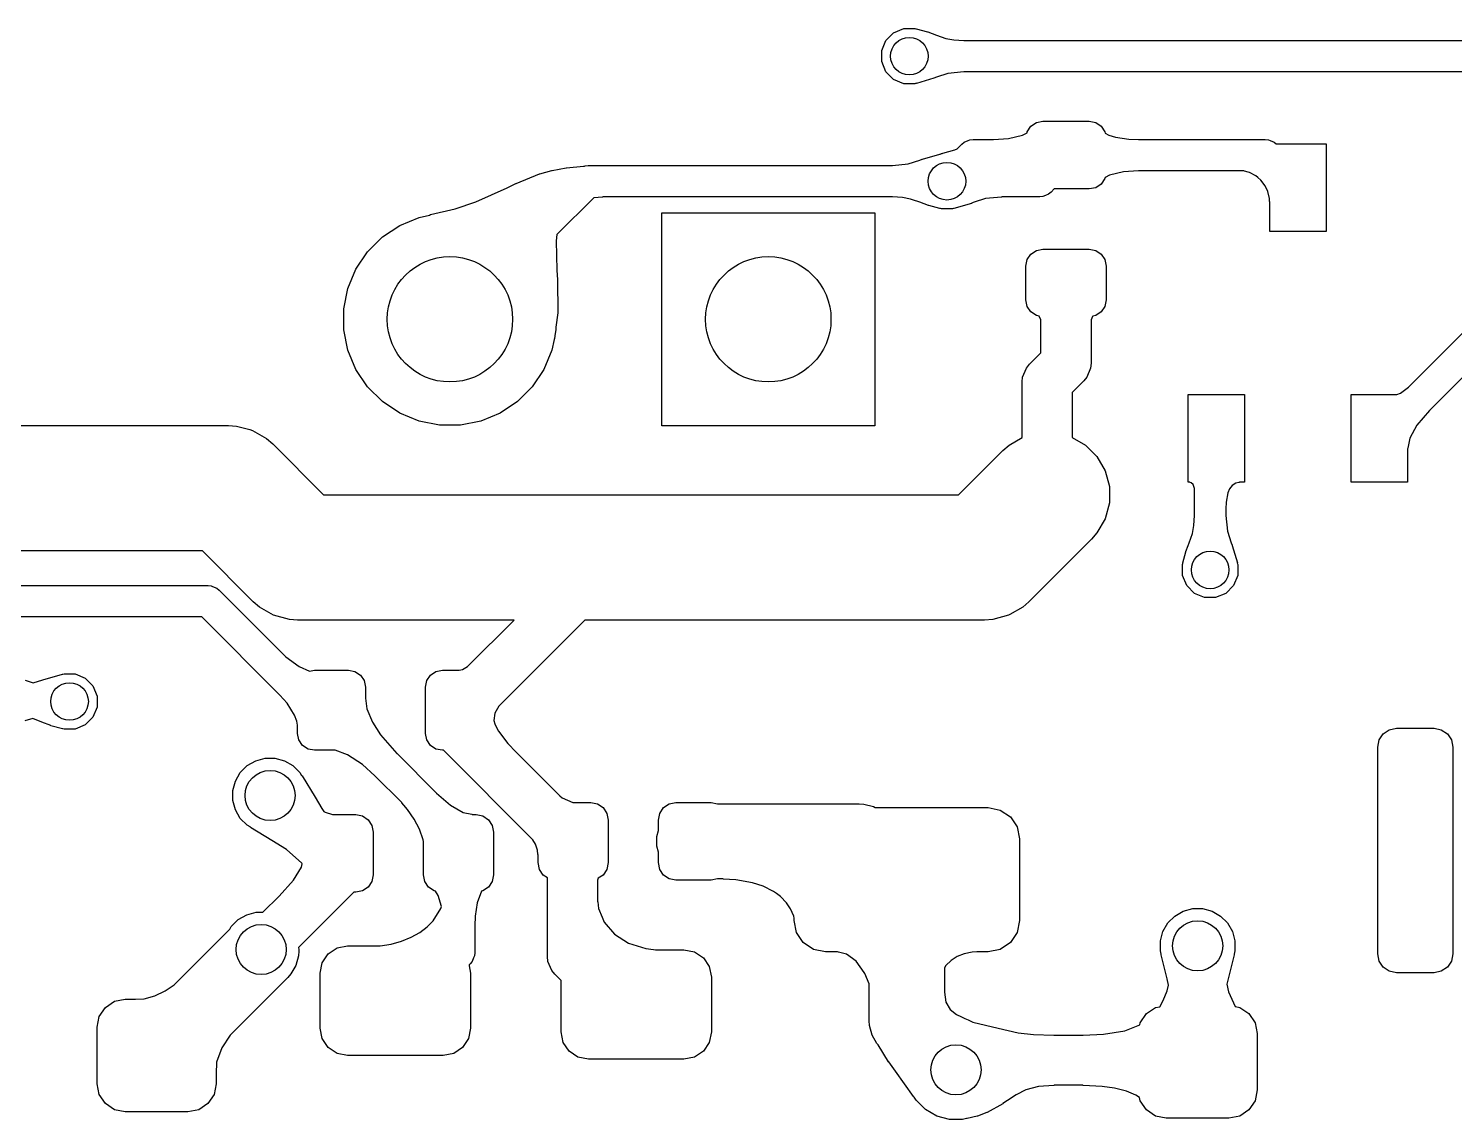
# Model space of a CAD drawing. Extents: x 89 to 178, y -115 to -57.
# Drawn here: x 147.17 to 158.55, y -95.99 to -87.28 of the extents above; entities that cross this region are included whole.
import ezdxf

# ---------------------------------------------------------------- set-up
doc = ezdxf.new("R2010")
doc.units = 0
doc.layers.add('BLACK', color=7, linetype='CONTINUOUS')

msp = doc.modelspace()

# ---------------------------------------------------------------- linework, layer by layer
at = {"layer": 'BLACK', "linetype": 'CONTINUOUS'}
for p, q in [((154.012919, -87.374997), (154.074997, -87.312919)), ((154.074997, -87.312919), (154.156105, -87.279323)), ((154.156105, -87.279323), (154.243895, -87.279323)), ((154.243895, -87.279323), (154.252325, -87.282815)), ((154.252325, -87.282815), (154.255238, -87.282249)), ((154.255238, -87.282249), (154.255791, -87.282375)), ((154.255791, -87.282375), (154.345672, -87.30544)), ((154.345672, -87.30544), (154.346805, -87.305795)), ((154.346805, -87.305795), (154.417303, -87.331993)), ((154.417303, -87.331993), (154.490248, -87.357943)), ((154.490248, -87.357943), (154.490252, -87.357943)), ((154.490252, -87.357943), (154.490253, -87.357944)), ((154.490253, -87.357944), (154.555291, -87.370367)), ((154.555291, -87.370367), (154.555293, -87.370367)), ((154.555293, -87.370367), (154.555298, -87.370368)), ((154.555298, -87.370368), (154.634576, -87.374431)), ((153.979323, -87.456105), (154.012919, -87.374997)), ((153.979323, -87.543895), (153.979323, -87.456105)), ((154.634576, -87.374431), (154.635772, -87.375)), ((154.635772, -87.375), (166.3, -87.375)), ((154.012919, -87.625003), (153.979323, -87.543895)), ((154.074997, -87.687081), (154.012919, -87.625003)), ((154.156105, -87.720677), (154.074997, -87.687081)), ((154.39573, -87.676532), (154.256093, -87.71713)), ((154.396789, -87.676168), (154.39573, -87.676532)), ((154.417293, -87.668009), (154.396789, -87.676168)), ((154.417336, -87.667993), (154.417293, -87.668009)), ((154.508366, -87.637534), (154.417336, -87.667993)), ((154.635041, -87.62597), (154.508366, -87.637534)), ((154.63711, -87.625), (154.635041, -87.62597)), ((166.248224, -87.625), (154.63711, -87.625)), ((154.243895, -87.720677), (154.156105, -87.720677)), ((154.253222, -87.716813), (154.243895, -87.720677)), ((154.256093, -87.71713), (154.253222, -87.716813)), ((155.169541, -88.059541), (155.213338, -88.030276)), ((155.213338, -88.030276), (155.265, -88.02)), ((155.265, -88.02), (155.635, -88.02)), ((155.635, -88.02), (155.686662, -88.030276)), ((155.686662, -88.030276), (155.730459, -88.059541)), ((154.670414, -88.172868), (154.683612, -88.167402)), ((154.683612, -88.167402), (154.683613, -88.167402)), ((154.683613, -88.167402), (154.707999, -88.165)), ((154.707999, -88.165), (154.869766, -88.165)), ((154.869766, -88.165), (154.871081, -88.164414)), ((154.871081, -88.164414), (154.991662, -88.158047)), ((154.991662, -88.158047), (155.104101, -88.131575)), ((155.104101, -88.131575), (155.138773, -88.110892)), ((155.138773, -88.110892), (155.140276, -88.103338)), ((155.140276, -88.103338), (155.169541, -88.059541)), ((155.730459, -88.059541), (155.759724, -88.103338)), ((155.759724, -88.103338), (155.761912, -88.11434)), ((155.761912, -88.11434), (155.791845, -88.129972)), ((155.791845, -88.129972), (155.843506, -88.146336)), ((155.843506, -88.146336), (155.950768, -88.162211)), ((155.950768, -88.162211), (156.028666, -88.164645)), ((156.028666, -88.164645), (156.029453, -88.165)), ((156.029453, -88.165), (157.04, -88.165)), ((157.04, -88.165), (157.064386, -88.167402)), ((157.064386, -88.167402), (157.064387, -88.167402)), ((157.064387, -88.167402), (157.077584, -88.172868)), ((154.304263, -88.321466), (154.443907, -88.280868)), ((154.443907, -88.280868), (154.446779, -88.281184)), ((154.446779, -88.281184), (154.456105, -88.277322)), ((154.456105, -88.277322), (154.462509, -88.277322)), ((154.462509, -88.277322), (154.466525, -88.274431)), ((154.466525, -88.274431), (154.563212, -88.247611)), ((154.563212, -88.247611), (154.581795, -88.239427)), ((154.581795, -88.239427), (154.619611, -88.201612)), ((154.619611, -88.201612), (154.638547, -88.186071)), ((154.638547, -88.186071), (154.638553, -88.186066)), ((154.638553, -88.186066), (154.670414, -88.172868)), ((157.077584, -88.172868), (157.109446, -88.186066)), ((157.109446, -88.186066), (157.109451, -88.186071)), ((157.109451, -88.186071), (157.126424, -88.2)), ((157.126424, -88.2), (157.525, -88.2)), ((157.525, -88.2), (157.525, -88.9)), ((151.349831, -88.412115), (151.462799, -88.391521)), ((151.462799, -88.391521), (151.463723, -88.391391)), ((151.463723, -88.391391), (151.599608, -88.377844)), ((151.599608, -88.377844), (151.600417, -88.377792)), ((151.600417, -88.377792), (151.607335, -88.377586)), ((151.607335, -88.377586), (151.612613, -88.375401)), ((151.612613, -88.375401), (151.612614, -88.375401)), ((151.612614, -88.375401), (151.637, -88.372999)), ((151.637, -88.372999), (154.062887, -88.372999)), ((154.062887, -88.372999), (154.064958, -88.372028)), ((154.064958, -88.372028), (154.191628, -88.360465)), ((154.191628, -88.360465), (154.282696, -88.329993)), ((154.282696, -88.329993), (154.303215, -88.321826)), ((154.303215, -88.321826), (154.304263, -88.321466)), ((151.062383, -88.515829), (151.249917, -88.439459)), ((151.249917, -88.439459), (151.251209, -88.439022)), ((151.251209, -88.439022), (151.348892, -88.412328)), ((151.348892, -88.412328), (151.349831, -88.412115)), ((155.759724, -88.476662), (155.730459, -88.520459)), ((155.761226, -88.469106), (155.759724, -88.476662)), ((155.7959, -88.448424), (155.761226, -88.469106)), ((155.908338, -88.421953), (155.7959, -88.448424)), ((156.028917, -88.415585), (155.908338, -88.421953)), ((156.03023, -88.415), (156.028917, -88.415585)), ((156.87, -88.415), (156.03023, -88.415)), ((156.873045, -88.41739), (156.87, -88.415)), ((156.904542, -88.426199), (156.873045, -88.41739)), ((156.913112, -88.428596), (156.904542, -88.426199)), ((156.913115, -88.428597), (156.913112, -88.428596)), ((156.964371, -88.45543), (156.913114, -88.428597)), ((156.913114, -88.428597), (156.913115, -88.428597)), ((156.9806, -88.469004), (156.964371, -88.45543)), ((157.004728, -88.489183), (156.9806, -88.469004)), ((157.038975, -88.534263), (157.004728, -88.489183)), ((158.21885, -90.104373), (159.861612, -88.461612)), ((150.740206, -88.662657), (150.992359, -88.54989)), ((150.992359, -88.54989), (151.061696, -88.516136)), ((151.061696, -88.516136), (151.062383, -88.515829)), ((155.266387, -88.620597), (155.242001, -88.622999)), ((155.266388, -88.620597), (155.266387, -88.620597)), ((155.286377, -88.612317), (155.266388, -88.620597)), ((155.311447, -88.601933), (155.286377, -88.612317)), ((155.311452, -88.601927), (155.311447, -88.601933)), ((155.330389, -88.586387), (155.311452, -88.601927)), ((155.356776, -88.56), (155.330389, -88.586387)), ((155.635, -88.56), (155.356776, -88.56)), ((155.686662, -88.549724), (155.635, -88.56)), ((155.730459, -88.520459), (155.686662, -88.549724)), ((157.038976, -88.534266), (157.038975, -88.534263)), ((157.038979, -88.534269), (157.038976, -88.534266)), ((157.03898, -88.534272), (157.038979, -88.534269)), ((157.038982, -88.534275), (157.03898, -88.534272)), ((157.060122, -88.580812), (157.038982, -88.534275)), ((157.060122, -88.580814), (157.060122, -88.580812)), ((157.060124, -88.580818), (157.060122, -88.580814)), ((157.072559, -88.636313), (157.060124, -88.580818)), ((150.380108, -88.763715), (150.575322, -88.717014)), ((150.575322, -88.717014), (150.740206, -88.662657)), ((151.681997, -88.629778), (151.387835, -88.92394)), ((151.75149, -88.623904), (151.681997, -88.629778)), ((151.753438, -88.622999), (151.75149, -88.623904)), ((154.06423, -88.622999), (151.753438, -88.622999)), ((154.065424, -88.623567), (154.06423, -88.622999)), ((154.144708, -88.627631), (154.065424, -88.623567)), ((154.209744, -88.640054), (154.144708, -88.627631)), ((154.209748, -88.640055), (154.209744, -88.640054)), ((154.209752, -88.640056), (154.209748, -88.640055)), ((154.225283, -88.64558), (154.209752, -88.640056)), ((154.282674, -88.665996), (154.225283, -88.64558)), ((154.353177, -88.692196), (154.282674, -88.665996)), ((154.354345, -88.692562), (154.353177, -88.692196)), ((154.444185, -88.715617), (154.354345, -88.692562)), ((154.444761, -88.715749), (154.444185, -88.715617)), ((154.447672, -88.715182), (154.444761, -88.715749)), ((154.456105, -88.718676), (154.447672, -88.715182)), ((154.543895, -88.718676), (154.456105, -88.718676)), ((154.553222, -88.714812), (154.543895, -88.718676)), ((154.556093, -88.715129), (154.553222, -88.714812)), ((154.69573, -88.674531), (154.556093, -88.715129)), ((154.696789, -88.674167), (154.69573, -88.674531)), ((154.717293, -88.666008), (154.696789, -88.674167)), ((154.717336, -88.665992), (154.717293, -88.666008)), ((154.808366, -88.635533), (154.717336, -88.665992)), ((154.935041, -88.623969), (154.808366, -88.635533)), ((154.93711, -88.622999), (154.935041, -88.623969)), ((155.242001, -88.622999), (154.93711, -88.622999)), ((157.073886, -88.658593), (157.072559, -88.636313)), ((157.075, -88.662378), (157.073886, -88.658593)), ((157.075, -88.9), (157.075, -88.662378)), ((160.001776, -88.675), (158.349939, -90.326836)), ((150.134313, -88.850366), (150.288258, -88.7866)), ((150.288258, -88.7866), (150.372873, -88.769768)), ((150.372873, -88.769768), (150.373111, -88.768583)), ((150.373111, -88.768583), (150.380108, -88.763715)), ((152.225, -90.449999), (152.225, -88.749999)), ((152.225, -88.749999), (153.925, -88.749999)), ((153.925, -88.749999), (153.925, -90.449999)), ((149.877941, -89.060765), (149.995766, -88.94294)), ((149.995766, -88.94294), (150.134313, -88.850366)), ((151.387835, -88.92394), (151.382961, -88.973693)), ((157.525, -88.9), (157.075, -88.9)), ((149.785367, -89.199312), (149.877941, -89.060765)), ((151.382961, -88.973693), (151.388926, -89.208594)), ((155.169541, -89.079541), (155.213338, -89.050276)), ((155.213338, -89.050276), (155.265, -89.04)), ((155.265, -89.04), (155.635, -89.04)), ((155.635, -89.04), (155.686662, -89.050276)), ((155.686662, -89.050276), (155.730459, -89.079541)), ((155.13, -89.175), (155.140276, -89.123338)), ((155.13, -89.445), (155.13, -89.175)), ((155.140276, -89.123338), (155.169541, -89.079541)), ((155.730459, -89.079541), (155.759724, -89.123338)), ((155.759724, -89.123338), (155.77, -89.175)), ((155.77, -89.175), (155.77, -89.445)), ((149.721601, -89.353257), (149.785367, -89.199312)), ((151.388926, -89.208594), (151.392796, -89.285813)), ((151.392796, -89.285813), (151.392811, -89.286319)), ((151.392811, -89.286319), (151.394598, -89.546578)), ((149.689093, -89.516684), (149.721601, -89.353257)), ((149.689093, -89.683314), (149.689093, -89.516684)), ((155.140276, -89.496662), (155.13, -89.445)), ((155.169541, -89.540459), (155.140276, -89.496662)), ((155.759724, -89.496662), (155.730459, -89.540459)), ((155.77, -89.445), (155.759724, -89.496662)), ((151.394516, -89.548037), (151.380907, -89.662694)), ((151.394598, -89.546578), (151.394516, -89.548037)), ((155.213338, -89.569724), (155.169541, -89.540459)), ((155.235112, -89.574055), (155.213338, -89.569724)), ((155.25, -89.603532), (155.235112, -89.574055)), ((155.25, -89.867158), (155.25, -89.603532)), ((155.661604, -89.576836), (155.65, -89.605258)), ((155.65, -89.605258), (155.65, -89.95)), ((155.661605, -89.576834), (155.661604, -89.576836)), ((155.66514, -89.574004), (155.661605, -89.576834)), ((155.686662, -89.569724), (155.66514, -89.574004)), ((155.730459, -89.540459), (155.686662, -89.569724)), ((149.721601, -89.846741), (149.689093, -89.683314)), ((151.370157, -89.753264), (151.365779, -89.761076)), ((151.374838, -89.713822), (151.370157, -89.753264)), ((151.380907, -89.683314), (151.374838, -89.713822)), ((151.380907, -89.662694), (151.380907, -89.683314)), ((149.785367, -90.000686), (149.721601, -89.846741)), ((151.348399, -89.846741), (151.284633, -90.000686)), ((151.365418, -89.761177), (151.348399, -89.846741)), ((151.365779, -89.761076), (151.365418, -89.761177)), ((155.158579, -89.958579), (155.25, -89.867158)), ((155.133706, -89.988886), (155.158579, -89.958579)), ((155.65, -89.95), (155.646157, -89.989018)), ((149.877941, -90.139233), (149.785367, -90.000686)), ((151.284633, -90.000686), (151.192059, -90.139233)), ((155.1, -90.1), (155.103843, -90.060982)), ((155.1, -90.543058), (155.1, -90.1)), ((155.103843, -90.060982), (155.133706, -89.988886)), ((155.591421, -90.091421), (155.5, -90.182842)), ((155.616294, -90.061114), (155.591421, -90.091421)), ((155.646157, -89.989018), (155.616294, -90.061114)), ((149.995766, -90.257058), (149.877941, -90.139233)), ((151.192059, -90.139233), (151.074234, -90.257058)), ((155.5, -90.182842), (155.5, -90.543059)), ((156.425, -90.9), (156.425, -90.2)), ((156.425, -90.2), (156.875, -90.2)), ((156.875, -90.2), (156.875, -90.9)), ((157.725, -90.9), (157.725, -90.2)), ((157.725, -90.2), (158.090465, -90.2)), ((158.090465, -90.2), (158.118725, -90.189159)), ((158.118725, -90.189159), (158.181182, -90.141287)), ((158.181182, -90.141287), (158.21885, -90.104373)), ((150.134313, -90.349632), (149.995766, -90.257058)), ((151.074234, -90.257058), (150.935687, -90.349632)), ((158.349939, -90.326836), (158.250042, -90.444265)), ((150.288258, -90.413398), (150.134313, -90.349632)), ((150.451685, -90.445906), (150.288258, -90.413398)), ((150.781742, -90.413398), (150.618315, -90.445906)), ((150.935687, -90.349632), (150.781742, -90.413398)), ((146.4, -90.448), (148.767489, -90.448)), ((148.767489, -90.448), (148.832737, -90.452277)), ((148.832737, -90.452277), (148.832752, -90.452277)), ((148.832752, -90.452277), (148.938282, -90.480554)), ((148.938282, -90.480554), (148.958831, -90.48606)), ((148.958831, -90.48606), (149.07187, -90.551323)), ((149.07187, -90.551323), (149.071885, -90.551338)), ((149.071885, -90.551338), (149.121042, -90.594447)), ((150.618315, -90.445906), (150.451685, -90.445906)), ((153.925, -90.449999), (152.225, -90.449999)), ((154.995619, -90.603324), (155.1, -90.543058)), ((155.5, -90.543059), (155.60438, -90.603324)), ((158.192983, -90.549297), (158.17769, -90.629148)), ((158.250042, -90.444265), (158.192983, -90.549296)), ((158.192983, -90.549296), (158.192983, -90.549297)), ((149.121042, -90.594447), (149.526594, -90.999999)), ((154.592895, -90.999999), (154.946446, -90.646447)), ((154.946446, -90.646447), (154.995619, -90.603324)), ((155.60438, -90.603324), (155.696676, -90.69562)), ((158.17769, -90.629148), (158.175, -90.633236)), ((158.175, -90.633236), (158.175, -90.9)), ((155.696676, -90.69562), (155.76194, -90.808659)), ((155.76194, -90.808659), (155.795723, -90.934737)), ((149.526594, -90.999999), (151.899999, -90.999999)), ((151.899999, -90.999999), (154.592895, -90.999999)), ((155.795723, -90.934737), (155.795723, -91.065263)), ((156.436532, -90.9), (156.425, -90.9)), ((156.44162, -90.903471), (156.436532, -90.9)), ((156.447622, -90.904725), (156.44162, -90.903471)), ((156.463744, -90.917797), (156.447622, -90.904725)), ((156.475, -90.94987), (156.463744, -90.917797)), ((156.475, -91.164226), (156.475, -90.94987)), ((156.739977, -90.986026), (156.726843, -91.059073)), ((156.754318, -90.952692), (156.739977, -90.986026)), ((156.775719, -90.925335), (156.754318, -90.952692)), ((156.805597, -90.906814), (156.775719, -90.925335)), ((156.805601, -90.906813), (156.805597, -90.906814)), ((156.829096, -90.902788), (156.805601, -90.906813)), ((156.83281, -90.901479), (156.829096, -90.902788)), ((156.833982, -90.9), (156.83281, -90.901479)), ((156.875, -90.9), (156.833982, -90.9)), ((158.175, -90.9), (157.725, -90.9)), ((155.795723, -91.065263), (155.76194, -91.191342)), ((156.725232, -91.113645), (156.725, -91.114161)), ((156.725, -91.114161), (156.725, -91.162887)), ((156.726843, -91.059076), (156.725232, -91.113645)), ((156.726843, -91.059073), (156.726843, -91.059076)), ((155.76194, -91.191342), (155.696676, -91.304381)), ((156.470368, -91.244702), (156.474431, -91.165423)), ((156.474431, -91.165423), (156.475, -91.164226)), ((156.725, -91.162887), (156.725971, -91.164959)), ((156.725971, -91.164959), (156.737534, -91.291632)), ((155.696676, -91.304381), (155.653553, -91.353554)), ((156.431994, -91.382696), (156.457943, -91.309751)), ((156.457943, -91.309751), (156.470368, -91.244702)), ((156.737534, -91.291632), (156.767993, -91.382662)), ((148.560383, -91.448), (146.4, -91.448)), ((148.965936, -91.853553), (148.560383, -91.448)), ((155.653553, -91.353554), (155.153554, -91.853552)), ((156.382373, -91.544215), (156.405437, -91.454337)), ((156.405437, -91.454337), (156.405802, -91.453176)), ((156.405802, -91.453176), (156.423977, -91.404268)), ((156.423977, -91.404268), (156.431994, -91.382696)), ((156.767993, -91.382662), (156.768004, -91.382691)), ((156.768004, -91.382691), (156.776168, -91.403208)), ((156.776168, -91.403208), (156.776532, -91.404268)), ((156.776532, -91.404268), (156.81713, -91.543906)), ((156.379323, -91.556105), (156.382815, -91.547673)), ((156.379323, -91.643895), (156.379323, -91.556105)), ((156.382249, -91.544761), (156.382373, -91.544215)), ((156.382815, -91.547673), (156.382249, -91.544761)), ((156.81713, -91.543906), (156.816813, -91.546777)), ((156.816813, -91.546777), (156.820677, -91.556105)), ((156.820677, -91.556105), (156.820677, -91.643895)), ((156.412919, -91.725003), (156.379323, -91.643895)), ((156.820677, -91.643895), (156.787081, -91.725003)), ((146.385772, -91.725), (148.606, -91.725)), ((148.606, -91.725), (148.630386, -91.727402)), ((148.630386, -91.727402), (148.630387, -91.727402)), ((148.630387, -91.727402), (148.641347, -91.731942)), ((148.641347, -91.731942), (148.675446, -91.746066)), ((148.675446, -91.746066), (148.675451, -91.746071)), ((148.675451, -91.746071), (148.694388, -91.761612)), ((148.694388, -91.761612), (149.225361, -92.292584)), ((156.474997, -91.787081), (156.412919, -91.725003)), ((156.556105, -91.820677), (156.474997, -91.787081)), ((156.725003, -91.787081), (156.643895, -91.820677)), ((156.787081, -91.725003), (156.725003, -91.787081)), ((149.015092, -91.896661), (148.965936, -91.853553)), ((149.015108, -91.896677), (149.015092, -91.896661)), ((149.128145, -91.961939), (149.015108, -91.896677)), ((155.104382, -91.896676), (155.002863, -91.955288)), ((155.104397, -91.89666), (155.104382, -91.896676)), ((155.153554, -91.853552), (155.104397, -91.89666)), ((156.643895, -91.820677), (156.556105, -91.820677)), ((148.554224, -91.975), (146.38711, -91.975)), ((149.178087, -92.598864), (148.554224, -91.975)), ((149.128147, -91.96194), (149.128145, -91.961939)), ((149.254226, -91.995723), (149.128147, -91.96194)), ((149.254241, -91.995723), (149.254226, -91.995723)), ((149.319489, -92), (149.254241, -91.995723)), ((151.046658, -91.999999), (149.319489, -92)), ((150.675299, -92.371358), (151.046658, -91.999999)), ((151.612342, -91.999999), (150.92613, -92.686211)), ((151.899999, -91.999999), (151.612342, -91.999999)), ((154.800001, -91.999999), (151.899999, -91.999999)), ((154.865249, -91.995722), (154.800001, -91.999999)), ((154.865264, -91.995722), (154.865249, -91.995722)), ((154.991343, -91.961939), (154.865264, -91.995722)), ((155.002863, -91.955288), (154.991343, -91.961939)), ((149.225361, -92.292584), (149.225741, -92.292739)), ((149.225741, -92.292739), (149.226429, -92.293408)), ((149.226429, -92.293408), (149.330752, -92.371642)), ((149.330752, -92.371642), (149.414497, -92.407556)), ((150.636111, -92.393818), (150.675299, -92.371358)), ((147.145531, -92.479342), (147.210583, -92.500539)), ((147.210583, -92.500539), (147.286944, -92.477453)), ((147.286944, -92.477453), (147.443957, -92.432779)), ((147.443957, -92.432779), (147.446928, -92.433123)), ((147.446928, -92.433123), (147.456105, -92.429323)), ((147.456105, -92.429323), (147.543895, -92.429323)), ((147.543895, -92.429323), (147.625003, -92.462919)), ((147.625003, -92.462919), (147.687081, -92.524997)), ((149.414497, -92.407556), (149.455, -92.3995)), ((149.455, -92.3995), (149.725, -92.3995)), ((149.725, -92.3995), (149.776662, -92.409776)), ((149.776662, -92.409776), (149.820459, -92.439041)), ((149.820459, -92.439041), (149.849724, -92.482838)), ((149.849724, -92.482838), (149.86, -92.5345)), ((150.34, -92.5345), (150.350276, -92.482838)), ((150.350276, -92.482838), (150.379541, -92.439041)), ((150.379541, -92.439041), (150.423338, -92.409776)), ((150.423338, -92.409776), (150.475, -92.3995)), ((150.475, -92.3995), (150.608868, -92.3995)), ((150.608868, -92.3995), (150.636111, -92.393818)), ((147.687081, -92.524997), (147.720677, -92.606105)), ((149.236008, -92.664497), (149.178087, -92.598864)), ((149.86, -92.5345), (149.86, -92.618899)), ((150.34, -92.9045), (150.34, -92.5345)), ((147.720677, -92.693895), (147.687081, -92.775003)), ((147.720677, -92.606105), (147.720677, -92.693895)), ((149.295965, -92.759048), (149.236008, -92.664497)), ((149.86, -92.618899), (149.860994, -92.6199)), ((149.860994, -92.6199), (149.861792, -92.622984)), ((149.861792, -92.622984), (149.871687, -92.707596)), ((149.871687, -92.707596), (149.916599, -92.81606)), ((150.92613, -92.686211), (150.893542, -92.743981)), ((147.207783, -92.786038), (147.143797, -92.805502)), ((147.27945, -92.813576), (147.207783, -92.786038)), ((147.350726, -92.84246), (147.27945, -92.813576)), ((147.687081, -92.775003), (147.625003, -92.837081)), ((149.313611, -92.807003), (149.295965, -92.759048)), ((149.313611, -92.807005), (149.313611, -92.807003)), ((149.317823, -92.838293), (149.313611, -92.807005)), ((149.916599, -92.81606), (149.916601, -92.816064)), ((149.916601, -92.816064), (149.916603, -92.816068)), ((149.916603, -92.816068), (149.916606, -92.816072)), ((149.916606, -92.816072), (149.981985, -92.91657)), ((150.893542, -92.743981), (150.884439, -92.802695)), ((150.884439, -92.802695), (150.892627, -92.829416)), ((150.892627, -92.829416), (150.907144, -92.858039)), ((147.352103, -92.842921), (147.350726, -92.84246)), ((147.4441, -92.867473), (147.352103, -92.842921)), ((147.444785, -92.867634), (147.4441, -92.867473)), ((147.447489, -92.867108), (147.444785, -92.867634)), ((147.456105, -92.870677), (147.447489, -92.867108)), ((147.543895, -92.870677), (147.456105, -92.870677)), ((147.625003, -92.837081), (147.543895, -92.870677)), ((149.318936, -92.84193), (149.317823, -92.838293)), ((149.32, -92.842858), (149.318936, -92.84193)), ((149.32, -92.9045), (149.32, -92.842858)), ((149.330276, -92.956162), (149.32, -92.9045)), ((149.981985, -92.91657), (150.112509, -93.064274)), ((150.350276, -92.956162), (150.34, -92.9045)), ((150.907144, -92.858039), (150.92125, -92.88585)), ((150.92125, -92.88585), (150.921252, -92.885852)), ((150.921252, -92.885852), (150.996077, -92.985276)), ((157.947918, -92.956597), (157.980434, -92.907934)), ((157.980434, -92.907934), (158.029097, -92.875418)), ((158.029097, -92.875418), (158.0865, -92.864)), ((158.0865, -92.864), (158.3865, -92.864)), ((158.3865, -92.864), (158.443903, -92.875418)), ((158.443903, -92.875418), (158.492566, -92.907934)), ((158.492566, -92.907934), (158.525082, -92.956597)), ((149.359541, -92.999959), (149.330276, -92.956162)), ((149.403338, -93.029224), (149.359541, -92.999959)), ((149.455, -93.0395), (149.403338, -93.029224)), ((149.618257, -93.0395), (149.455, -93.0395)), ((149.717627, -93.074482), (149.618257, -93.0395)), ((150.379541, -92.999959), (150.350276, -92.956162)), ((150.423338, -93.029224), (150.379541, -92.999959)), ((150.475, -93.0395), (150.423338, -93.029224)), ((150.482658, -93.0395), (150.475, -93.0395)), ((151.196825, -93.753668), (150.482658, -93.0395)), ((150.996077, -92.985276), (150.996081, -92.98528)), ((150.996081, -92.98528), (151.063536, -93.054694)), ((151.063536, -93.054694), (151.412203, -93.403361)), ((157.9365, -93.014), (157.947918, -92.956597)), ((157.9365, -94.664), (157.9365, -93.014)), ((158.525082, -92.956597), (158.5365, -93.014)), ((158.5365, -93.014), (158.5365, -94.664)), ((148.861994, -93.217372), (148.917372, -93.161994)), ((148.917372, -93.161994), (148.985195, -93.122836)), ((148.985195, -93.122836), (149.060842, -93.102567)), ((149.060842, -93.102567), (149.139158, -93.102567)), ((149.139158, -93.102567), (149.214805, -93.122836)), ((149.214805, -93.122836), (149.282628, -93.161994)), ((149.282628, -93.161994), (149.338006, -93.217372)), ((149.717629, -93.074483), (149.717627, -93.074482)), ((149.836384, -93.152836), (149.717629, -93.074483)), ((149.934764, -93.241828), (149.836384, -93.152836)), ((150.112509, -93.064274), (150.113011, -93.065734)), ((150.113011, -93.065734), (150.428007, -93.380731)), ((148.802567, -93.360842), (148.822836, -93.285195)), ((148.822836, -93.285195), (148.861994, -93.217372)), ((149.338006, -93.217372), (149.351416, -93.240599)), ((149.351416, -93.240599), (149.3555, -93.243348)), ((149.3555, -93.243348), (149.355757, -93.243752)), ((149.355757, -93.243752), (149.458924, -93.413996)), ((149.936044, -93.242321), (149.934764, -93.241828)), ((150.149937, -93.456214), (149.936044, -93.242321)), ((148.802567, -93.439158), (148.802567, -93.360842)), ((150.428007, -93.380731), (150.539102, -93.478086)), ((148.822836, -93.514805), (148.802567, -93.439158)), ((149.458924, -93.413996), (149.511608, -93.503179)), ((149.511608, -93.503179), (149.529392, -93.526766)), ((150.150464, -93.457771), (150.149937, -93.456214)), ((150.168235, -93.478086), (150.150464, -93.457771)), ((150.196708, -93.510634), (150.168235, -93.478086)), ((150.250466, -93.589657), (150.196708, -93.510634)), ((150.539102, -93.478086), (150.6403, -93.536244)), ((151.412203, -93.403361), (151.429416, -93.417717)), ((151.429416, -93.417717), (151.515176, -93.455311)), ((151.515176, -93.455311), (151.582497, -93.455875)), ((151.582497, -93.455875), (151.582792, -93.456)), ((151.582792, -93.456), (151.658, -93.456)), ((151.658, -93.456), (151.711576, -93.466657)), ((151.711576, -93.466657), (151.756995, -93.497005)), ((151.756995, -93.497005), (151.787343, -93.542424)), ((152.208657, -93.542424), (152.239005, -93.497005)), ((152.239005, -93.497005), (152.284424, -93.466657)), ((152.284424, -93.466657), (152.338, -93.456)), ((152.338, -93.456), (152.618, -93.456)), ((152.618, -93.456), (152.668273, -93.466)), ((152.668273, -93.466), (153.799, -93.466)), ((153.799, -93.466), (153.838158, -93.468567)), ((153.838158, -93.468567), (153.913805, -93.488836)), ((153.913805, -93.488836), (153.927945, -93.497)), ((153.927945, -93.497), (154.83, -93.497)), ((154.83, -93.497), (154.925671, -93.51603)), ((148.861994, -93.582628), (148.822836, -93.514805)), ((148.917372, -93.638006), (148.861994, -93.582628)), ((149.529392, -93.526766), (149.539364, -93.533918)), ((149.539364, -93.533918), (149.596807, -93.5525)), ((149.596807, -93.5525), (149.783, -93.5525)), ((149.783, -93.5525), (149.836576, -93.563157)), ((149.836576, -93.563157), (149.881995, -93.593505)), ((149.881995, -93.593505), (149.912343, -93.638924)), ((150.290988, -93.668792), (150.250466, -93.589657)), ((150.6403, -93.536244), (150.708384, -93.549798)), ((150.708384, -93.549798), (150.712427, -93.5525)), ((150.712427, -93.5525), (150.743, -93.5525)), ((150.743, -93.5525), (150.796576, -93.563157)), ((150.796576, -93.563157), (150.841995, -93.593505)), ((150.841995, -93.593505), (150.872343, -93.638924)), ((151.787343, -93.542424), (151.798, -93.596)), ((151.798, -93.596), (151.798, -93.936)), ((152.198, -93.596), (152.208657, -93.542424)), ((152.198, -93.68044), (152.198, -93.596)), ((154.925671, -93.51603), (155.006777, -93.570223)), ((155.006777, -93.570223), (155.06097, -93.651329)), ((148.94054, -93.651382), (148.917372, -93.638006)), ((148.943752, -93.655757), (148.94054, -93.651382)), ((149.11396, -93.758901), (148.943752, -93.655757)), ((149.912343, -93.638924), (149.923, -93.6925)), ((149.923, -93.6925), (149.923, -94.0325)), ((150.320694, -93.755038), (150.290988, -93.668792)), ((150.872343, -93.638924), (150.883, -93.6925)), ((150.883, -93.6925), (150.883, -94.0325)), ((152.185567, -93.726842), (152.198, -93.68044)), ((152.185567, -93.805158), (152.185567, -93.726842)), ((155.06097, -93.651329), (155.08, -93.747)), ((149.11396, -93.758902), (149.11396, -93.758901)), ((149.113996, -93.758924), (149.11396, -93.758902)), ((149.231506, -93.83128), (149.113996, -93.758924)), ((149.23151, -93.831284), (149.231506, -93.83128)), ((149.231513, -93.831286), (149.23151, -93.831284)), ((149.353652, -93.939383), (149.231513, -93.831286)), ((150.323, -93.768143), (150.320694, -93.755038)), ((150.323, -94.0325), (150.323, -93.768143)), ((151.218521, -93.787615), (151.196825, -93.753668)), ((151.234123, -93.836172), (151.218521, -93.787615)), ((151.236753, -93.870528), (151.234123, -93.836172)), ((152.198, -93.851559), (152.185567, -93.805158)), ((152.198, -93.936), (152.198, -93.851559)), ((155.08, -93.747), (155.08, -94.397)), ((149.350147, -93.971321), (149.356349, -93.946481)), ((149.356349, -93.946481), (149.353652, -93.939383)), ((151.237661, -93.874234), (151.236753, -93.870528)), ((151.238, -93.874565), (151.237661, -93.874234)), ((151.238, -93.936), (151.238, -93.874565)), ((151.248657, -93.989576), (151.238, -93.936)), ((151.798, -93.936), (151.787343, -93.989576)), ((152.208657, -93.989576), (152.198, -93.936)), ((149.171232, -94.203425), (149.287446, -94.076505)), ((149.287446, -94.076505), (149.350147, -93.971321)), ((149.923, -94.0325), (149.912343, -94.086076)), ((150.333657, -94.086076), (150.323, -94.0325)), ((150.883, -94.0325), (150.872343, -94.086076)), ((151.279005, -94.034995), (151.248657, -93.989576)), ((151.313, -94.057709), (151.279005, -94.034995)), ((151.313, -94.685), (151.313, -94.057709)), ((151.718468, -94.060737), (151.713, -94.076664)), ((151.713, -94.076664), (151.713, -94.24618)), ((151.756995, -94.034995), (151.718468, -94.060737)), ((151.787343, -93.989576), (151.756995, -94.034995)), ((152.239005, -94.034995), (152.208657, -93.989576)), ((152.284424, -94.065343), (152.239005, -94.034995)), ((152.338, -94.076), (152.284424, -94.065343)), ((152.618, -94.076), (152.338, -94.076)), ((152.668273, -94.066), (152.618, -94.076)), ((152.714742, -94.066), (152.668273, -94.066)), ((152.716038, -94.066625), (152.714742, -94.066)), ((152.816069, -94.072298), (152.716038, -94.066625)), ((152.816077, -94.072299), (152.816069, -94.072298)), ((152.948222, -94.09639), (152.816077, -94.072299)), ((149.767842, -94.1725), (149.327693, -94.612648)), ((149.783, -94.1725), (149.767842, -94.1725)), ((149.836576, -94.161843), (149.783, -94.1725)), ((149.881995, -94.131495), (149.836576, -94.161843)), ((149.912343, -94.086076), (149.881995, -94.131495)), ((150.364005, -94.131495), (150.333657, -94.086076)), ((150.409424, -94.161843), (150.364005, -94.131495)), ((150.42102, -94.164149), (150.409424, -94.161843)), ((150.442072, -94.196961), (150.42102, -94.164149)), ((150.466472, -94.286644), (150.442072, -94.196961)), ((150.786295, -94.163887), (150.751202, -94.256718)), ((150.796576, -94.161843), (150.786295, -94.163887)), ((150.841995, -94.131495), (150.796576, -94.161843)), ((150.872343, -94.086076), (150.841995, -94.131495)), ((152.948231, -94.096393), (152.948222, -94.09639)), ((153.034798, -94.124757), (152.948231, -94.096393)), ((153.0348, -94.124758), (153.034798, -94.124757)), ((153.116788, -94.165655), (153.0348, -94.124758)), ((153.11679, -94.165656), (153.116788, -94.165655)), ((153.116793, -94.165658), (153.11679, -94.165656)), ((153.140905, -94.183152), (153.116793, -94.165658)), ((153.172545, -94.206107), (153.140905, -94.183152)), ((149.04334, -94.331318), (149.171232, -94.203425)), ((150.401277, -94.399917), (150.463546, -94.300585)), ((150.463546, -94.300585), (150.466472, -94.286644)), ((150.751199, -94.25673), (150.735901, -94.363772)), ((150.7512, -94.256724), (150.751199, -94.256728)), ((150.751199, -94.256728), (150.751199, -94.25673)), ((150.751202, -94.256718), (150.7512, -94.256724)), ((151.713, -94.24618), (151.714233, -94.248719)), ((151.714233, -94.248719), (151.720568, -94.301698)), ((151.720568, -94.301698), (151.749323, -94.370061)), ((153.172547, -94.206109), (153.172545, -94.206107)), ((153.172548, -94.20611), (153.172547, -94.206109)), ((153.220511, -94.255757), (153.172548, -94.20611)), ((153.220513, -94.25576), (153.220511, -94.255757)), ((153.220514, -94.255761), (153.220513, -94.25576)), ((153.253224, -94.305339), (153.220514, -94.255761)), ((153.277511, -94.362589), (153.253224, -94.305339)), ((156.385195, -94.322836), (156.460842, -94.302567)), ((156.460842, -94.302567), (156.539158, -94.302567)), ((156.539158, -94.302567), (156.614805, -94.322836)), ((148.790743, -94.446123), (148.846121, -94.390745)), ((148.846121, -94.390745), (148.913944, -94.351587)), ((148.913944, -94.351587), (148.989591, -94.331318)), ((148.989591, -94.331318), (149.04334, -94.331318)), ((150.352741, -94.448554), (150.401277, -94.399917)), ((150.7359, -94.363786), (150.73337, -94.441182)), ((150.735901, -94.363772), (150.7359, -94.363786)), ((151.749323, -94.370061), (151.76637, -94.410589)), ((151.76637, -94.410589), (151.848083, -94.506389)), ((153.28, -94.378107), (153.277511, -94.362589)), ((153.28, -94.397), (153.28, -94.378107)), ((153.29903, -94.492671), (153.28, -94.397)), ((155.08, -94.397), (155.06097, -94.492671)), ((156.222836, -94.485195), (156.261994, -94.417372)), ((156.261994, -94.417372), (156.317372, -94.361994)), ((156.317372, -94.361994), (156.385195, -94.322836)), ((156.614805, -94.322836), (156.682628, -94.361994)), ((156.682628, -94.361994), (156.738006, -94.417372)), ((156.738006, -94.417372), (156.777164, -94.485195)), ((148.334902, -94.910833), (148.778626, -94.467109)), ((148.778626, -94.467109), (148.790743, -94.446123)), ((150.148788, -94.56308), (150.225899, -94.531552)), ((150.225899, -94.531552), (150.29409, -94.492899)), ((150.29409, -94.492899), (150.352741, -94.448554)), ((150.73337, -94.441182), (150.733, -94.441998)), ((150.733, -94.441998), (150.733, -94.6545)), ((151.848083, -94.506389), (151.959769, -94.578785)), ((153.353223, -94.573777), (153.29903, -94.492671)), ((155.06097, -94.492671), (155.006777, -94.573777)), ((156.202567, -94.560842), (156.222836, -94.485195)), ((156.777164, -94.485195), (156.797433, -94.560842)), ((149.328749, -94.641251), (149.326182, -94.680409)), ((149.327693, -94.612648), (149.328749, -94.628751)), ((149.328749, -94.628751), (149.328749, -94.641251)), ((149.56407, -94.66407), (149.635038, -94.616651)), ((149.635038, -94.616651), (149.71875, -94.6)), ((149.71875, -94.6), (149.874107, -94.6)), ((149.874107, -94.6), (149.874999, -94.599762)), ((149.874999, -94.599762), (149.977104, -94.598528)), ((149.977104, -94.598528), (150.066544, -94.58541)), ((150.066544, -94.58541), (150.148788, -94.56308)), ((151.959769, -94.578785), (152.098859, -94.62197)), ((152.098859, -94.62197), (152.158277, -94.628669)), ((152.158277, -94.628669), (152.17451, -94.6305)), ((152.17451, -94.6305), (152.40225, -94.6305)), ((152.40225, -94.6305), (152.485962, -94.647151)), ((152.485962, -94.647151), (152.55693, -94.69457)), ((153.434329, -94.62797), (153.353223, -94.573777)), ((153.53, -94.647), (153.434329, -94.62797)), ((153.627603, -94.647), (153.53, -94.647)), ((153.634119, -94.65155), (153.627603, -94.647)), ((153.698898, -94.665827), (153.634119, -94.65155)), ((154.700448, -94.650904), (154.637001, -94.664274)), ((154.737465, -94.648616), (154.700448, -94.650904)), ((154.741013, -94.647), (154.737465, -94.648616)), ((154.83, -94.647), (154.741013, -94.647)), ((154.925671, -94.62797), (154.83, -94.647)), ((155.006777, -94.573777), (154.925671, -94.62797)), ((156.202567, -94.639158), (156.202567, -94.560842)), ((156.20949, -94.664998), (156.202567, -94.639158)), ((156.797433, -94.639158), (156.790491, -94.665066)), ((156.797433, -94.560842), (156.797433, -94.639158)), ((149.305913, -94.756056), (149.266755, -94.823879)), ((149.326182, -94.680409), (149.305913, -94.756056)), ((149.5, -94.81875), (149.516651, -94.735038)), ((149.516651, -94.735038), (149.56407, -94.66407)), ((150.688646, -94.75063), (150.688241, -94.759634)), ((150.688241, -94.759634), (150.7, -94.81875)), ((150.696388, -94.742889), (150.688646, -94.75063)), ((150.711933, -94.723947), (150.696388, -94.742889)), ((150.711934, -94.723946), (150.711933, -94.723947)), ((150.724112, -94.694545), (150.711934, -94.723946)), ((150.730598, -94.678887), (150.724112, -94.694545)), ((150.733, -94.6545), (150.730598, -94.678886)), ((150.730598, -94.678886), (150.730598, -94.678887)), ((151.316843, -94.724018), (151.313, -94.685)), ((151.346706, -94.796114), (151.316843, -94.724018)), ((152.55693, -94.69457), (152.604349, -94.765538)), ((152.604349, -94.765538), (152.621, -94.84925)), ((153.775044, -94.721722), (153.698898, -94.665827)), ((153.838744, -94.811508), (153.775044, -94.721722)), ((154.49214, -94.756959), (154.48, -94.774652)), ((154.53248, -94.718079), (154.49214, -94.756959)), ((154.582914, -94.685818), (154.53248, -94.718079)), ((154.582918, -94.685816), (154.582914, -94.685818)), ((154.637001, -94.664274), (154.582918, -94.685816)), ((156.208668, -94.670364), (156.20949, -94.664998)), ((156.256099, -94.863696), (156.208668, -94.670364)), ((156.791331, -94.670365), (156.743914, -94.863637)), ((156.790491, -94.665066), (156.791436, -94.669897)), ((156.791436, -94.669897), (156.791331, -94.670365)), ((157.947918, -94.721403), (157.9365, -94.664)), ((157.980434, -94.770066), (157.947918, -94.721403)), ((158.525082, -94.721403), (158.492566, -94.770066)), ((158.5365, -94.664), (158.525082, -94.721403)), ((149.240881, -94.853383), (148.781611, -95.312652)), ((149.266755, -94.823879), (149.240881, -94.853383)), ((149.5, -95.25625), (149.5, -94.81875)), ((150.7, -94.81875), (150.7, -95.25625)), ((151.371579, -94.826421), (151.346706, -94.796114)), ((151.421, -94.875842), (151.371579, -94.826421)), ((151.421, -95.28675), (151.421, -94.875842)), ((152.621, -94.84925), (152.621, -95.28675)), ((153.84596, -94.821679), (153.838744, -94.811508)), ((153.88, -94.904097), (153.84596, -94.821679)), ((154.48, -94.774652), (154.48, -94.966643)), ((156.267711, -94.912523), (156.256099, -94.863696)), ((156.743882, -94.863764), (156.733012, -94.90601)), ((156.743914, -94.863637), (156.743882, -94.863764)), ((158.029097, -94.802582), (157.980434, -94.770066)), ((158.0865, -94.814), (158.029097, -94.802582)), ((158.3865, -94.814), (158.0865, -94.814)), ((158.443903, -94.802582), (158.3865, -94.814)), ((158.492566, -94.770066), (158.443903, -94.802582)), ((148.181303, -94.999033), (148.262771, -94.959402)), ((148.262771, -94.959402), (148.334902, -94.910833)), ((153.88, -95.197), (153.88, -94.904097)), ((154.48, -94.966643), (154.481296, -94.969288)), ((154.481296, -94.969288), (154.491577, -95.050446)), ((156.226116, -95.036994), (156.255901, -94.960125)), ((156.255901, -94.960125), (156.267711, -94.912523)), ((156.733012, -94.90601), (156.746116, -94.966468)), ((156.746116, -94.966468), (156.798954, -95.082622)), ((147.737127, -95.163896), (147.785901, -95.090901)), ((147.785901, -95.090901), (147.858896, -95.042127)), ((147.858896, -95.042127), (147.945, -95.025)), ((147.945, -95.025), (148.022941, -95.025)), ((148.022941, -95.025), (148.025474, -95.024456)), ((148.025474, -95.024456), (148.096453, -95.022168)), ((148.096453, -95.022168), (148.181303, -94.999033)), ((154.491577, -95.050446), (154.491577, -95.050447)), ((154.491577, -95.050447), (154.491578, -95.050448)), ((154.491578, -95.050448), (154.524476, -95.108915)), ((156.090901, -95.140901), (156.163896, -95.092127)), ((156.163896, -95.092127), (156.197265, -95.085489)), ((156.197265, -95.085489), (156.226116, -95.036994)), ((156.798954, -95.082622), (156.80121, -95.085186)), ((156.80121, -95.085186), (156.836104, -95.092127)), ((156.836104, -95.092127), (156.909099, -95.140901)), ((147.72, -95.25), (147.737127, -95.163896)), ((153.882567, -95.236158), (153.88, -95.197)), ((154.524476, -95.108915), (154.575943, -95.147299)), ((154.575943, -95.147299), (154.61603, -95.16585)), ((154.61603, -95.16585), (154.643222, -95.178435)), ((154.643222, -95.178435), (154.669082, -95.189598)), ((154.669082, -95.189598), (154.669958, -95.19002)), ((154.669958, -95.19002), (154.707579, -95.210119)), ((154.707579, -95.210119), (154.908423, -95.257008)), ((156.038792, -95.230659), (156.042127, -95.213896)), ((156.042127, -95.213896), (156.090901, -95.140901)), ((156.909099, -95.140901), (156.957873, -95.213896)), ((156.957873, -95.213896), (156.975, -95.3)), ((147.72, -95.7), (147.72, -95.25)), ((148.781611, -95.312652), (148.71384, -95.413962)), ((149.516651, -95.339962), (149.5, -95.25625)), ((150.7, -95.25625), (150.683349, -95.339962)), ((151.437651, -95.370462), (151.421, -95.28675)), ((152.621, -95.28675), (152.604349, -95.370462)), ((153.902836, -95.311805), (153.882567, -95.236158)), ((153.941994, -95.379628), (153.902836, -95.311805)), ((154.908423, -95.257008), (155.067815, -95.293625)), ((155.067815, -95.293625), (155.191114, -95.307641)), ((155.191114, -95.307641), (155.352944, -95.312181)), ((155.352944, -95.312181), (155.353657, -95.3125)), ((155.353657, -95.3125), (155.5852, -95.3125)), ((155.5852, -95.3125), (155.586229, -95.312049)), ((155.586229, -95.312049), (155.748915, -95.305526)), ((155.748915, -95.305526), (155.918278, -95.277095)), ((155.918278, -95.277095), (156.038792, -95.230659)), ((156.975, -95.3), (156.975, -95.75)), ((148.71384, -95.413962), (148.67302, -95.528011)), ((149.56407, -95.41093), (149.516651, -95.339962)), ((149.635038, -95.458349), (149.56407, -95.41093)), ((150.63593, -95.41093), (150.564962, -95.458349)), ((150.683349, -95.339962), (150.63593, -95.41093)), ((151.48507, -95.44143), (151.437651, -95.370462)), ((151.556038, -95.488849), (151.48507, -95.44143)), ((152.55693, -95.44143), (152.485962, -95.488849)), ((152.604349, -95.370462), (152.55693, -95.44143)), ((153.95147, -95.390433), (153.941994, -95.379628)), ((154.034734, -95.525881), (153.95147, -95.390433)), ((148.67302, -95.528015), (148.67044, -95.62057)), ((148.67302, -95.528011), (148.67302, -95.528015)), ((149.71875, -95.475), (149.635038, -95.458349)), ((150.48125, -95.475), (149.71875, -95.475)), ((150.564962, -95.458349), (150.48125, -95.475)), ((151.63975, -95.5055), (151.556038, -95.488849)), ((152.40225, -95.5055), (151.63975, -95.5055)), ((152.485962, -95.488849), (152.40225, -95.5055)), ((154.035266, -95.526673), (154.034734, -95.525881)), ((154.08985, -95.601104), (154.035266, -95.526673)), ((148.67044, -95.62057), (148.67, -95.621553)), ((148.67, -95.621553), (148.67, -95.7)), ((154.232838, -95.801992), (154.08985, -95.601104)), ((147.737127, -95.786104), (147.72, -95.7)), ((147.785901, -95.859099), (147.737127, -95.786104)), ((148.652873, -95.786104), (148.604099, -95.859099)), ((148.67, -95.7), (148.652873, -95.786104)), ((155.051521, -95.78826), (154.982099, -95.834518)), ((155.051523, -95.788259), (155.051521, -95.78826)), ((155.129916, -95.749337), (155.051523, -95.788259)), ((155.129925, -95.749334), (155.129916, -95.749337)), ((155.229951, -95.722501), (155.129925, -95.749334)), ((155.229954, -95.722501), (155.229951, -95.722501)), ((155.353483, -95.713306), (155.229954, -95.722501)), ((155.355241, -95.7125), (155.353483, -95.713306)), ((155.584883, -95.7125), (155.355241, -95.7125)), ((155.586092, -95.713076), (155.584883, -95.7125)), ((155.739094, -95.721031), (155.586092, -95.713076)), ((155.835944, -95.735666), (155.739094, -95.721031)), ((155.932875, -95.760741), (155.835944, -95.735666)), ((155.932883, -95.760744), (155.932875, -95.760741)), ((155.932887, -95.760745), (155.932883, -95.760744)), ((156.007721, -95.791165), (155.932887, -95.760745)), ((156.975, -95.75), (156.957873, -95.836104)), ((147.858896, -95.907873), (147.785901, -95.859099)), ((148.604099, -95.859099), (148.531104, -95.907873)), ((154.239557, -95.806348), (154.232838, -95.801992)), ((154.254659, -95.832505), (154.239557, -95.806348)), ((154.328495, -95.906341), (154.254659, -95.832505)), ((154.945637, -95.859636), (154.819789, -95.929822)), ((154.946587, -95.859045), (154.945637, -95.859636)), ((154.982099, -95.834518), (154.946587, -95.859045)), ((156.036772, -95.809185), (156.007721, -95.791165)), ((156.042127, -95.836104), (156.036772, -95.809185)), ((156.090901, -95.909099), (156.042127, -95.836104)), ((156.957873, -95.836104), (156.909099, -95.909099)), ((147.945, -95.925), (147.858896, -95.907873)), ((148.445, -95.925), (147.945, -95.925)), ((148.531104, -95.907873), (148.445, -95.925)), ((154.418927, -95.958552), (154.328495, -95.906341)), ((154.51979, -95.985578), (154.418927, -95.958552)), ((154.62421, -95.985578), (154.51979, -95.985578)), ((154.655034, -95.977318), (154.62421, -95.985578)), ((154.661921, -95.978345), (154.655034, -95.977318)), ((154.742433, -95.958237), (154.661921, -95.978345)), ((154.743622, -95.957872), (154.742433, -95.958237)), ((154.818114, -95.93059), (154.743622, -95.957872)), ((154.819789, -95.929822), (154.818114, -95.93059)), ((156.163896, -95.957873), (156.090901, -95.909099)), ((156.25, -95.975), (156.163896, -95.957873)), ((156.75, -95.975), (156.25, -95.975)), ((156.836104, -95.957873), (156.75, -95.975)), ((156.909099, -95.909099), (156.836104, -95.957873))]:
    msp.add_line(p, q, dxfattribs=at)
at = {"layer": 'BLACK'}
for centre, radius in [((154.2, -87.5), 0.15), ((154.5, -88.497999), 0.15), ((150.535, -89.599999), 0.5), ((150.535, -89.599999), 0.5), ((153.075, -89.599999), 0.5), ((153.075, -89.599999), 0.5), ((156.6, -91.6), 0.15), ((147.5, -92.65), 0.15), ((149.1, -93.4), 0.2), ((156.5, -94.6), 0.2), ((149.028749, -94.628751), 0.2), ((154.572, -95.589), 0.2)]:
    msp.add_circle(centre, radius, dxfattribs=at)
at = {"layer": 'WHITE'}
for centre, radius in [((154.2, -87.5), 0.15), ((154.5, -88.497999), 0.15), ((150.535, -89.599999), 0.5), ((153.075, -89.599999), 0.5), ((156.6, -91.6), 0.15), ((147.5, -92.65), 0.15), ((149.1, -93.4), 0.2), ((156.5, -94.6), 0.2), ((149.028749, -94.628751), 0.2), ((154.572, -95.589), 0.2)]:
    msp.add_circle(centre, radius, dxfattribs=at)

doc.saveas('drawing.dxf')
